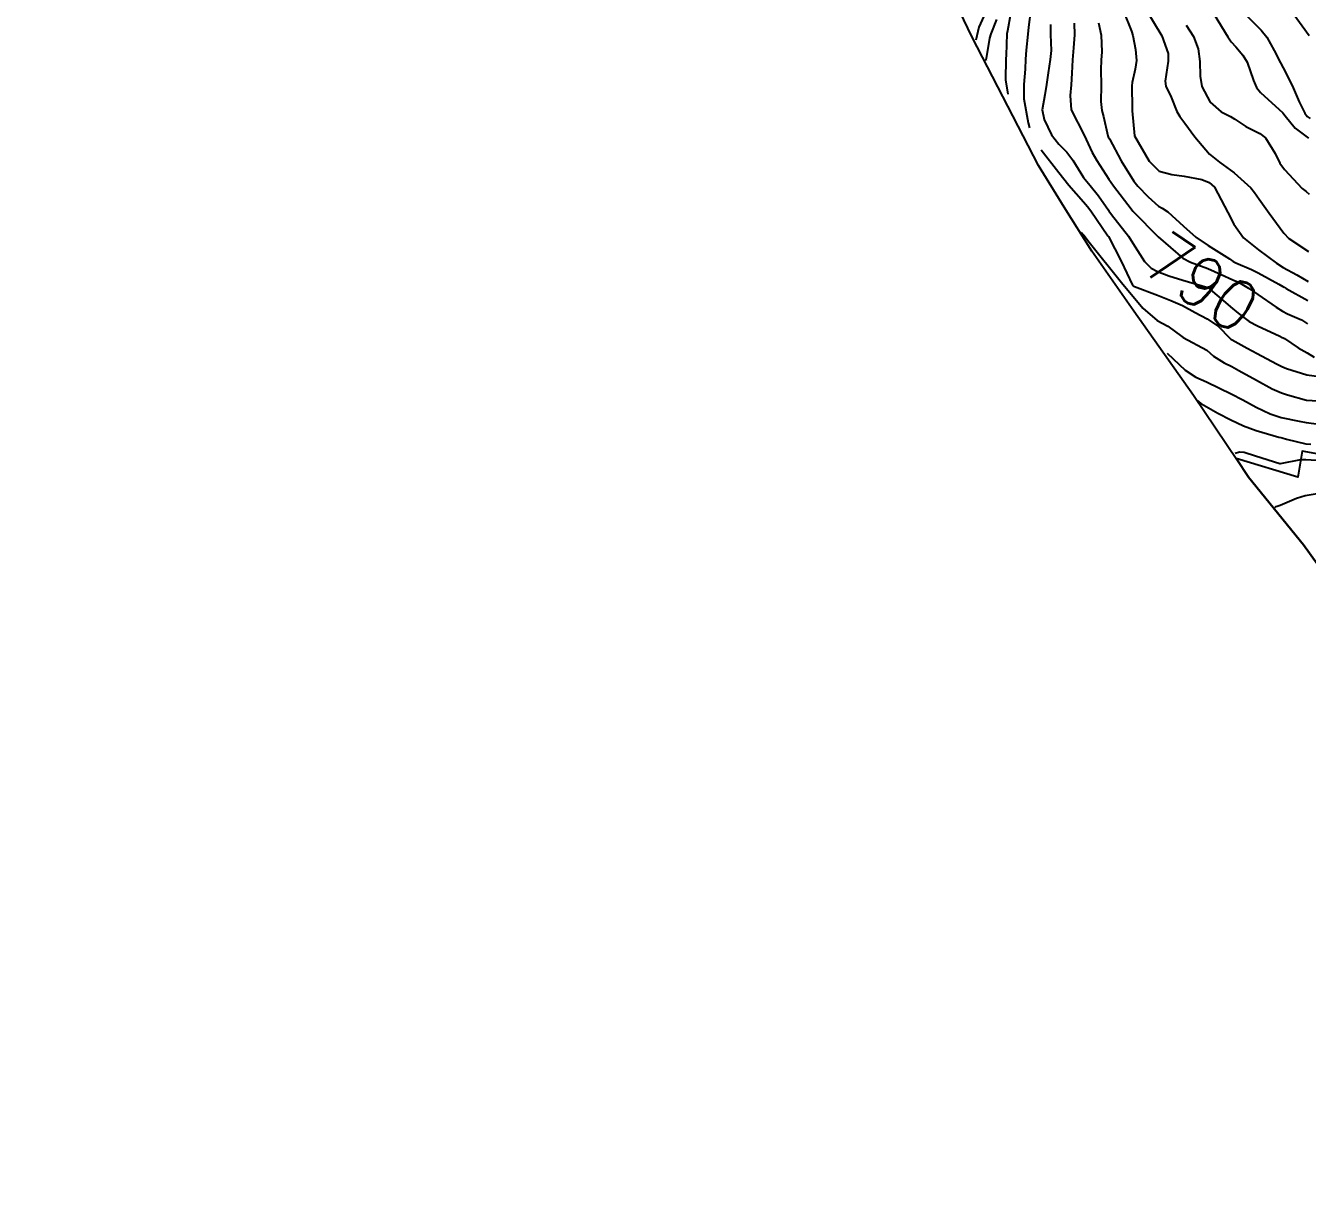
# Model space of a CAD drawing. Header units: metres. Extents: x 318500 to 325275, y 7408834 to 7428799.
# Drawn here: x 322457.8 to 322560, y 7421372 to 7421465.9 of the extents above; entities that cross this region are included whole.
import ezdxf
from ezdxf.enums import TextEntityAlignment as Align

# ---------------------------------------------------------------- set-up
doc = ezdxf.new("R2010")
doc.units = ezdxf.units.M
doc.header["$MEASUREMENT"] = 0
for name, color, linetype in [('Area', 45, 'Continuous'), ('Cotas', 45, 'Continuous'), ('Curvas de Nivel 1m', 11, 'Continuous'), ('Curvas de Nivel 5m', 15, 'Continuous'), ('Edificações', 30, 'Continuous'), ('Vias Primárias', 230, 'Continuous')]:
    doc.layers.add(name, color=color, linetype=linetype)
doc.styles.add('Style-STANDARD', font='STANDARD.shx')

msp = doc.modelspace()

# ---------------------------------------------------------------- linework, layer by layer
at = {"layer": 'Area'}
msp.add_lwpolyline([(322565.63, 7421416.23), (322559.66, 7421424.56), (322555.27, 7421429.96), (322550.9, 7421436.45), (322546.12, 7421443.19), (322542.77, 7421447.96), (322540.57, 7421451.46), (322538.54, 7421454.8), (322533.24, 7421465.02), (322531.21, 7421469.25)], dxfattribs=at)
at = {"layer": 'Curvas de Nivel 1m', "flags": 128}
for points, elevation in [([(322537.93, 7421467.26), (322537.74, 7421465.81), (322537.68, 7421465.26), (322537.54, 7421463.99), (322537.49, 7421463.26), (322537.46, 7421462.48), (322537.35, 7421461.26), (322537.35, 7421460.12), (322537.71, 7421458.2), (322537.82, 7421457.79)], 791), ([(322534.31, 7421466.98), (322533.78, 7421465.83), (322533.54, 7421464.78)], 794), ([(322535.18, 7421466.42), (322534.74, 7421465.3), (322534.63, 7421464.95), (322534.35, 7421463.31), (322534.34, 7421463.22), (322534.35, 7421463.15)], 793), ([(322536.3, 7421466.86), (322536.05, 7421465.52), (322536.01, 7421465.28), (322535.94, 7421463.6), (322535.92, 7421463.29), (322535.89, 7421461.63), (322536.09, 7421460.47)], 792), ([(322545.28, 7421467.16), (322545.94, 7421465.5), (322546.06, 7421465.15), (322546.26, 7421464.03), (322546.34, 7421463.15), (322546.24, 7421462.46), (322545.99, 7421461.4), (322545.97, 7421461.15), (322546, 7421459.36), (322546.01, 7421459.15), (322546.18, 7421457.15), (322547.34, 7421455.13), (322548.14, 7421454.33), (322549.17, 7421454.07), (322550.13, 7421453.95), (322551.54, 7421453.67), (322552.13, 7421453.45), (322552.56, 7421453.06), (322553.1, 7421452.05), (322553.62, 7421451.05), (322554.09, 7421450.12), (322554.88, 7421449.03), (322556.06, 7421448.07), (322557.5, 7421447), (322558.04, 7421446.67), (322559.12, 7421446.07), (322560.03, 7421445.55)], 787), ([(322547.13, 7421467.14), (322548.28, 7421465.27), (322548.36, 7421465.12), (322548.87, 7421463.72), (322548.88, 7421463.11), (322548.63, 7421461.51), (322548.68, 7421461.11), (322549.1, 7421460.23), (322549.56, 7421459.1), (322549.79, 7421458.69), (322550.19, 7421458.18), (322550.99, 7421457.08), (322552.16, 7421455.69), (322552.95, 7421455.06), (322554.14, 7421454.21), (322555.46, 7421453.02), (322555.75, 7421452.65), (322556.11, 7421452.12), (322556.92, 7421451), (322558.08, 7421449.39), (322558.48, 7421448.98), (322560.05, 7421447.95)], 786), ([(322552.54, 7421466.84), (322553.63, 7421465.05), (322553.89, 7421464.66), (322554.27, 7421464.24), (322554.83, 7421463.59), (322555.16, 7421463.03), (322555.68, 7421461.58), (322555.9, 7421461.01), (322556.22, 7421460.62), (322558.02, 7421458.99), (322558.2, 7421458.76), (322558.99, 7421457.78), (322560.06, 7421456.96)], 784), ([(322554.81, 7421467.03), (322556.29, 7421465.57), (322556.73, 7421465.01), (322557.31, 7421463.96), (322557.81, 7421462.99), (322558.25, 7421462.18), (322558.84, 7421460.98), (322559.3, 7421459.88), (322559.76, 7421458.97), (322559.95, 7421458.71), (322560.2, 7421458.55)], 783), ([(322558.77, 7421466.98), (322560.1, 7421465.15)], 782), ([(322541.37, 7421466.13), (322541.4, 7421465.21), (322541.32, 7421464.16), (322541.25, 7421463.21), (322541.18, 7421462.16), (322541.14, 7421461.22), (322541.06, 7421460.37), (322541.14, 7421459.22), (322542.17, 7421457.2), (322542.81, 7421455.84), (322543.18, 7421455.18), (322544.13, 7421453.7), (322544.51, 7421453.17), (322545.91, 7421451.35), (322546.06, 7421451.15), (322546.1, 7421451.11), (322548.07, 7421449.12), (322550.04, 7421447.4), (322550.64, 7421447.08), (322552.04, 7421446.58), (322553.08, 7421446.11), (322554.03, 7421445.68), (322554.47, 7421445.48), (322555.28, 7421445.02), (322556.01, 7421444.52), (322557.49, 7421443.5), (322557.99, 7421443.19), (322558.39, 7421442.98), (322559.49, 7421442.48), (322559.98, 7421442.18)], 789), ([(322543.32, 7421466.16), (322543.52, 7421465.18), (322543.58, 7421463.86), (322543.53, 7421463.18), (322543.51, 7421462.45), (322543.52, 7421461.18), (322543.5, 7421459.89), (322543.57, 7421459.18), (322543.7, 7421458.69), (322544.06, 7421457.17), (322544.09, 7421457.08), (322544.18, 7421456.91), (322545.13, 7421455.16), (322546.13, 7421453.54), (322546.44, 7421453.15), (322547.27, 7421452.29), (322548.1, 7421451.55), (322548.38, 7421451.39), (322548.85, 7421451.11), (322550.08, 7421449.96), (322551.07, 7421449.08), (322552.06, 7421448.41), (322553.75, 7421447.34), (322554.04, 7421447.15), (322554.27, 7421447.04), (322555.51, 7421446.5), (322556.03, 7421446.24), (322557.69, 7421445.33), (322558.02, 7421445.14), (322558.12, 7421445.09), (322558.28, 7421444.99), (322560.01, 7421444.02)], 788), ([(322538.75, 7421456.05), (322540.14, 7421454.24), (322540.94, 7421453.22), (322542.11, 7421451.91), (322542.44, 7421451.53), (322542.7, 7421451.19), (322544.07, 7421449.19), (322544.08, 7421449.17), (322544.11, 7421449.13), (322545.11, 7421447.16), (322546.02, 7421445.25), (322546.07, 7421445.2), (322546.19, 7421445.15), (322548.01, 7421444.47), (322549.07, 7421444.04), (322550, 7421443.62), (322551.03, 7421443.08), (322551.98, 7421442.57), (322552.88, 7421441.97), (322553.79, 7421441.04), (322553.87, 7421440.95), (322553.96, 7421440.89), (322555.17, 7421440.24), (322555.95, 7421439.82), (322557.51, 7421438.99), (322557.94, 7421438.78), (322558.3, 7421438.62), (322559.93, 7421438.1), (322560.9, 7421437.97)], 791), ([(322541.93, 7421449.48), (322542.07, 7421449.31), (322542.16, 7421449.2), (322542.58, 7421448.68), (322545.15, 7421445.46), (322546.85, 7421443.42), (322547.98, 7421442.45), (322548.85, 7421441.98), (322549.96, 7421441.16), (322550.06, 7421441.09), (322551.95, 7421440.06), (322552.48, 7421439.6), (322553.32, 7421439.05), (322553.94, 7421438.76), (322554.5, 7421438.46), (322555.92, 7421437.67), (322557.16, 7421437), (322557.91, 7421436.66), (322558.38, 7421436.5), (322559.9, 7421436.09), (322560.81, 7421436.03)], 792), ([(322548.79, 7421439.83), (322550.23, 7421438.49), (322551.08, 7421437.92), (322551.92, 7421437.54), (322552.97, 7421437.05), (322553.9, 7421436.59), (322554.81, 7421436.11), (322555.89, 7421435.53), (322556.99, 7421435), (322557.88, 7421434.71), (322559.32, 7421434.41), (322559.87, 7421434.3), (322561.08, 7421434.15)], 793), ([(322551.24, 7421436.05), (322551.53, 7421435.79), (322551.89, 7421435.57), (322552.84, 7421435.06), (322553.87, 7421434.51), (322554.88, 7421434.03), (322555.87, 7421433.66), (322557.7, 7421433.15), (322557.86, 7421433.11), (322557.95, 7421433.08), (322558.29, 7421432.98), (322559.85, 7421432.6), (322560.23, 7421432.58)], 794), ([(322557.37, 7421427.55), (322557.41, 7421427.56), (322557.48, 7421427.6), (322557.79, 7421427.73), (322559.09, 7421428.27), (322559.8, 7421428.5), (322561.67, 7421428.8)], 796)]:
    msp.add_lwpolyline(points, dxfattribs=dict(at, elevation=elevation))
at = {"layer": 'Curvas de Nivel 5m', "flags": 128}
for points, elevation in [([(322539.49, 7421466.04), (322539.5, 7421465.24), (322539.53, 7421463.97), (322539.46, 7421463.24), (322539.29, 7421462.19), (322539.18, 7421461.24), (322539.03, 7421460.43), (322538.83, 7421459.24), (322538.97, 7421458.46), (322539.56, 7421457.24), (322540.16, 7421456.49), (322540.8, 7421455.86), (322541.27, 7421455.21), (322542.13, 7421453.84), (322542.64, 7421453.19), (322543.31, 7421452.38), (322544.1, 7421451.23), (322544.14, 7421451.17), (322544.36, 7421450.9), (322545.71, 7421449.15), (322546.06, 7421448.61), (322546.97, 7421447.14), (322547.52, 7421446.62), (322548.03, 7421446.35), (322548.93, 7421446.01), (322550.03, 7421445.66), (322552.02, 7421445.07), (322554, 7421443.4), (322554.45, 7421443.03), (322555.33, 7421442.37), (322555.98, 7421442.01), (322557.78, 7421441.18), (322557.96, 7421441.09), (322558.03, 7421441.06), (322558.13, 7421440.99), (322559.24, 7421440.26), (322559.95, 7421439.87), (322560.5, 7421439.51)], 790), ([(322550.29, 7421465.98), (322550.9, 7421465.08), (322551.27, 7421464.08), (322551.38, 7421463.08), (322551.41, 7421461.92), (322551.54, 7421461.08), (322552.21, 7421459.83), (322553.09, 7421459.06), (322553.84, 7421458.69), (322554.19, 7421458.48), (322555.07, 7421457.91), (322556.18, 7421457.34), (322556.62, 7421457.01), (322557.4, 7421455.76), (322557.78, 7421454.99), (322558.14, 7421454.48), (322559.54, 7421452.97), (322559.87, 7421452.71), (322560.12, 7421452.5)], 785), ([(322554.21, 7421431.87), (322554.56, 7421431.97), (322554.92, 7421431.95), (322555.84, 7421431.66), (322557.77, 7421431.05), (322557.83, 7421431.05), (322559.45, 7421431.35), (322559.84, 7421431.35), (322561.52, 7421431.25)], 795)]:
    msp.add_lwpolyline(points, dxfattribs=dict(at, elevation=elevation))
at = {"layer": 'Edificações'}
msp.add_lwpolyline([(322562.96, 7421431.41), (322559.56, 7421432.02), (322559.2, 7421429.96), (322554.28, 7421431.44), (322555.27, 7421429.96), (322559.66, 7421424.56), (322565.63, 7421416.23)], dxfattribs=at)
at = {"layer": 'Vias Primárias'}
for points in [[(323715.64, 7420145.55, 0), (323709.04, 7420132.94)], [(323831.09, 7420001.79, 0), (323833.84, 7420008.44, 0.220888)]]:
    msp.add_lwpolyline(points, format="xyb", dxfattribs=at)

# ---------------------------------------------------------------- texts
at = {"layer": 'Cotas', "style": 'Style-STANDARD'}
msp.add_text('790', height=4, rotation=325.5623, dxfattribs=at).set_placement((322551.56, 7421445.48, 790), align=Align.MIDDLE_CENTER)

doc.saveas('drawing.dxf')
